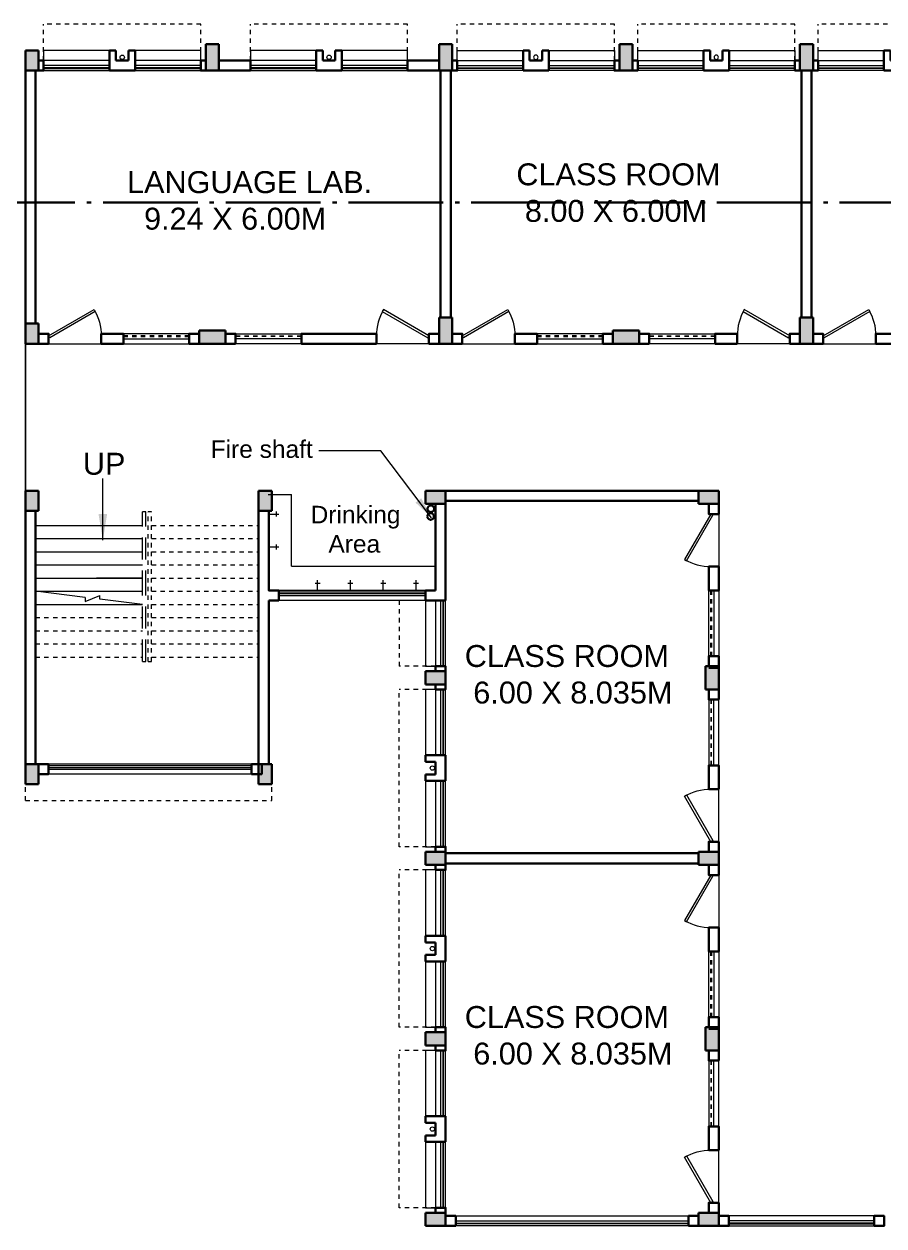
# Model space of a CAD drawing. Header units: millimetres. Extents: x 1898 to 3725, y 783 to 1532.
# Drawn here: x 2778.26 to 2797.87, y 1262.57 to 1289.97 of the extents above; entities that cross this region are included whole.
import ezdxf

# ---------------------------------------------------------------- set-up
doc = ezdxf.new("R2010")
doc.units = ezdxf.units.MM
for name, pattern in [('ACAD_ISO04W100', [30, 24, -3, 0, -3]), ('CENTER2', [1.125, 0.75, -0.125, 0.125, -0.125]), ('DASHED', [0.75, 0.5, -0.25]), ('DASHED2', [0.375, 0.25, -0.125]), ('HIDDEN', [0.375, 0.25, -0.125])]:
    doc.linetypes.add(name, pattern=pattern)
doc.layers.get('0').update_dxf_attribs({"lineweight": 20})
for name, color, linetype, lineweight in [('BL', 1, 'CENTER2', 30), ('CLL LEV.', 15, 'Continuous', 18), ('COL HATCH', 253, 'Continuous', 13), ('Column', 251, 'Continuous', 30), ('DIM', 6, 'Continuous', 18), ('Door', 54, 'Continuous', 18), ('expension joint', 248, 'Continuous', 18), ('Fixture', 44, 'Continuous', 13), ('PROJ.', 30, 'DASHED2', 15), ('Railing', 23, 'Continuous', 13), ('section line', 74, 'ACAD_ISO04W100', 30), ('STAIRS', 10, 'Continuous', 18), ('TEXT', 7, 'Continuous', 15), ('Ventilator', 4, 'DASHED', 18), ('Wall', 7, 'Continuous', 30), ('Window', 150, 'Continuous', 15), ('Window-Wall', 7, 'Continuous', 18)]:
    doc.layers.add(name, color=color, linetype=linetype, lineweight=lineweight)
doc.styles.add('DIM', font='arial.ttf', dxfattribs={"height": 0.5})
doc.styles.add('L120', font='arial.ttf', dxfattribs={"height": 0.6})
doc.styles.get("Standard").update_dxf_attribs({"font": 'arial.ttf', "height": 0.2})
doc.dimstyles.new('Current Dim style', dxfattribs={"dimscale": 0.3, "dimtxt": 0.2, "dimasz": 2, "dimexe": 0.18, "dimexo": 1, "dimgap": 0.09, "dimtad": 0, "dimzin": 0, "dimdsep": 46, "dimtxsty": 'Standard', "dimcen": 0.09, "dimclrd": 256, "dimclre": 256, "dimclrt": 7, "dimadec": 0, "dimazin": 0, "dimtfac": 1, "dimtofl": 0, "dimtmove": 2, "dimatfit": 3, "dimfxl": 0, "dimtolj": 1, "dimtzin": 0, "dimlwd": -1, "dimlwe": -1, "dimarcsym": 0})
doc.dimstyles.new('DIM', dxfattribs={"dimtxt": 0.5, "dimasz": 0.5, "dimexe": 0.02, "dimexo": 0, "dimgap": 0.1, "dimtad": 0, "dimdec": 3, "dimzin": 0, "dimdsep": 46, "dimtxsty": 'DIM', "dimcen": 0, "dimclrd": 251, "dimclre": 256, "dimclrt": 7, "dimadec": 0, "dimazin": 0, "dimtfac": 1, "dimtdec": 3, "dimtofl": 0, "dimtmove": 0, "dimatfit": 3, "dimfxl": 0, "dimtolj": 1, "dimtzin": 0, "dimlwd": -1, "dimlwe": -1, "dimarcsym": 0})

# ---------------------------------------------------------------- blocks, each defined once
blk = doc.blocks.new('WINDOW 1')
at = {"layer": 'CLL LEV.'}
for p, q in [((-0.23, 0), (-0.46, 0)), ((-0.46, 0), (-0.46, -1.5)), ((-0.46, -1.5), (-0.23, -1.5))]:
    blk.add_line(p, q, dxfattribs=at)
at = {"layer": 'Window'}
for p, q in [((-0.065, 0), (-0.065, -1.5)), ((-0.05, -1.5), (-0.05, 0))]:
    blk.add_line(p, q, dxfattribs=at)
at = {"layer": 'Window-Wall'}
for p, q in [((0, 0), (-0.23, 0)), ((-0.23, 0), (-0.23, -1.5)), ((-0.115, 0), (-0.115, -1.5)), ((0, -1.5), (0, 0)), ((-0.23, -1.5), (0, -1.5))]:
    blk.add_line(p, q, dxfattribs=at)
blk = doc.blocks.new('VENTILATOR')
at = {"layer": 'Ventilator', "ltscale": 0.02}
for p, q in [((-0.18, -1.5), (-0.18, 0)), ((-0.165, 0), (-0.165, -1.5))]:
    blk.add_line(p, q, dxfattribs=at)
at = {"layer": 'Window-Wall'}
for p, q in [((-0.23, 0), (0, 0)), ((-0.23, -1.5), (-0.23, 0)), ((-0.115, 0), (-0.115, -1.5)), ((0, 0), (0, -1.5)), ((-0.23, -1.5), (0, -1.5))]:
    blk.add_line(p, q, dxfattribs=at)
blk = doc.blocks.new('SHAFT')
at = {"layer": 'Fixture'}
blk.add_circle((0.327, -0.302), 0.05, dxfattribs=at)
at = {"layer": 'Wall'}
for p, q in [((0.035, 0), (0.62, 0)), ((0.035, 0), (0.035, -0.46)), ((0.185, -0.46), (0.185, -0.23)), ((0.185, -0.23), (0.47, -0.23)), ((0.47, -0.46), (0.47, -0.23)), ((0.62, 0), (0.62, -0.46)), ((0.035, -0.46), (0.185, -0.46)), ((0.62, -0.46), (0.47, -0.46))]:
    blk.add_line(p, q, dxfattribs=at)
blk = doc.blocks.new('*U18')
for p, q in [((0, 0), (0, 6)), ((40, 0), (40, 6))]:
    blk.add_line(p, q)
blk.add_lwpolyline([(0, 0), (34.64, -20), (35.52, -18.48), (0.88, 1.52)], close=True)
blk.add_arc((0, 0), 40, 330, 360)
blk = doc.blocks.new('Door')
at = {"layer": 'Door'}
blk.add_line((0, 0.18), (1.199, 0.18), dxfattribs=at)
at = {"layer": 'Door', "xscale": 0.0299845412869386, "yscale": 0.0299845412869386, "zscale": 0.0299845412869386}
blk.add_blockref('*U18', (0, 0), dxfattribs=at)
blk = doc.blocks.new('A$C65A3360F')
at = {"layer": 'Fixture', "linetype": 'CENTER2'}
for p, q in [((0, 0), (-0.23, 0)), ((0, 0), (-0.23, 0)), ((-0.166, 0.057), (-0.166, 0)), ((-0.166, 0.057), (-0.166, 0)), ((-0.166, 0), (-0.166, -0.057)), ((-0.166, 0), (-0.166, -0.057))]:
    blk.add_line(p, q, dxfattribs=at)
blk = doc.blocks.new('CU')
at = {"layer": 'COL HATCH', "linetype": 'CENTER2'}
h = blk.add_hatch(color=256, dxfattribs=at)
h.dxf.hatch_style = 1
h.paths.add_polyline_path([(0, 0.035), (0, -0.265), (0.46, -0.265), (0.46, 0.035)])
at = {"layer": 'Column', "linetype": 'CENTER2'}
blk.add_lwpolyline([(0, 0.035), (0, -0.265), (0.46, -0.265), (0.46, 0.035), (0, 0.035)], dxfattribs=at)
blk = doc.blocks.new('C3')
at = {"layer": 'COL HATCH'}
h = blk.add_hatch(color=256, dxfattribs=at)
h.dxf.hatch_style = 1
h.paths.add_polyline_path([(0.3, 0), (0, 0), (0, -0.53), (0.3, -0.53)])
at = {"layer": 'Column'}
for p, q in [((0, 0), (0, -0.53)), ((0.3, 0), (0, 0)), ((0.3, -0.53), (0.3, 0)), ((0, -0.53), (0.3, -0.53))]:
    blk.add_line(p, q, dxfattribs=at)
blk = doc.blocks.new('C2')
at = {"layer": 'COL HATCH'}
h = blk.add_hatch(color=256, dxfattribs=at)
h.dxf.hatch_style = 1
h.paths.add_polyline_path([(0.3, 0), (0, 0), (0, -0.6), (0.3, -0.6)])
at = {"layer": 'Column'}
for p, q in [((0, 0), (0, -0.6)), ((0.3, 0), (0, 0)), ((0.3, -0.6), (0.3, 0)), ((0, -0.6), (0.3, -0.6))]:
    blk.add_line(p, q, dxfattribs=at)
blk = doc.blocks.new('A$C761723A2')
at = {"layer": 'section line', "ltscale": 0.09}
blk.add_line((39.754, 15.105), (110.31, 15.105), dxfattribs=at)

msp = doc.modelspace()

# ---------------------------------------------------------------- linework, layer by layer
at = {"layer": 'BL'}
for centre in [(2787.5328, 1278.7427), (2787.5381, 1278.9167)]:
    msp.add_circle(centre, 0.075, dxfattribs=at)
at = {"layer": 'DIM'}
for p, q in [((2779.6569, 1276.8972), (2778.5205, 1277.0369)), ((2779.6569, 1276.8006), (2779.9915, 1276.9405)), ((2779.6569, 1276.8972), (2779.6569, 1276.8006)), ((2779.9915, 1276.856), (2779.9915, 1276.9405)), ((2780.9605, 1276.7369), (2779.9915, 1276.856))]:
    msp.add_line(p, q, dxfattribs=at)
at = {"layer": 'expension joint'}
for p, q in [((2778.2905, 1282.6768), (2778.2905, 1279.3268)), ((2778.2905, 1279.3268), (2778.2905, 1282.6768))]:
    msp.add_line(p, q, dxfattribs=at)
at = {"layer": 'Fixture'}
for p, q in [((2783.8305, 1279.2444), (2784.3605, 1279.2444)), ((2784.3605, 1277.6094), (2784.3605, 1279.244)), ((2784.3605, 1277.6094), (2787.6455, 1277.6094))]:
    msp.add_line(p, q, dxfattribs=at)
at = {"layer": 'PROJ.', "ltscale": 0.05}
for p, q in [((2778.7055, 1289.1368), (2778.7055, 1289.9668)), ((2782.2905, 1289.9668), (2778.7055, 1289.9668)), ((2782.2905, 1289.1368), (2782.2905, 1289.9668)), ((2783.423, 1289.1368), (2783.423, 1289.9668)), ((2787.008, 1289.9668), (2783.423, 1289.9668)), ((2787.008, 1289.1368), (2787.008, 1289.9668)), ((2788.1405, 1289.1368), (2788.1405, 1289.9668)), ((2791.7255, 1289.9668), (2788.1405, 1289.9668)), ((2791.7255, 1289.1368), (2791.7255, 1289.9668)), ((2792.2555, 1289.1368), (2792.2555, 1289.9668)), ((2795.8405, 1289.9668), (2792.2555, 1289.9668)), ((2795.8405, 1289.1368), (2795.8405, 1289.9668)), ((2796.3705, 1289.1368), (2796.3705, 1289.9668)), ((2799.9555, 1289.9668), (2796.3705, 1289.9668)), ((2786.8155, 1276.8268), (2786.8155, 1275.3268)), ((2787.6455, 1275.3268), (2786.8155, 1275.3268)), ((2787.6455, 1274.7968), (2786.8155, 1274.7968)), ((2786.8156, 1271.2118), (2786.8155, 1274.7968)), ((2778.2905, 1272.2669), (2783.9105, 1272.2669)), ((2787.6456, 1271.2118), (2786.8156, 1271.2118)), ((2787.6455, 1270.6818), (2786.8155, 1270.6818)), ((2786.8156, 1267.0968), (2786.8155, 1270.6818)), ((2787.6456, 1267.0968), (2786.8156, 1267.0968)), ((2787.6455, 1266.5668), (2786.8155, 1266.5668)), ((2786.8156, 1262.9818), (2786.8155, 1266.5668)), ((2787.6456, 1262.9818), (2786.8156, 1262.9818))]:
    msp.add_line(p, q, dxfattribs=at)
at = {"layer": 'PROJ.', "ltscale": 0.02}
for p, q in [((2778.2905, 1272.2669), (2778.2905, 1272.6369)), ((2778.2905, 1272.2669), (2778.2905, 1272.6369)), ((2783.9105, 1272.2669), (2783.9105, 1272.6369))]:
    msp.add_line(p, q, dxfattribs=at)
at = {"layer": 'Railing', "linetype": 'DASHED'}
for p, q in [((2780.9605, 1277.0119), (2780.9605, 1278.8448)), ((2781.0405, 1277.0119), (2781.0405, 1278.8448)), ((2780.9605, 1275.4369), (2780.9605, 1277.0119)), ((2781.0405, 1275.4369), (2781.0405, 1277.0119)), ((2780.9605, 1275.4369), (2781.0405, 1275.4369)), ((2781.0905, 1275.4369), (2781.1705, 1275.4369))]:
    msp.add_line(p, q, dxfattribs=at)
at = {"layer": 'Railing', "linetype": 'HIDDEN', "ltscale": 0.01}
for p, q in [((2781.0405, 1278.8448), (2780.9605, 1278.8448)), ((2781.1705, 1278.8448), (2781.0905, 1278.8448))]:
    msp.add_line(p, q, dxfattribs=at)
at = {"layer": 'Railing', "linetype": 'DASHED', "ltscale": 0.02}
for p, q in [((2781.0905, 1275.4369), (2781.0905, 1278.8448)), ((2781.1705, 1275.4369), (2781.1705, 1278.8448))]:
    msp.add_line(p, q, dxfattribs=at)
at = {"layer": 'STAIRS'}
for p, q in [((2778.5205, 1278.5369), (2780.9605, 1278.5369)), ((2778.5205, 1278.2369), (2780.9605, 1278.2369)), ((2778.5205, 1277.9369), (2780.9605, 1277.9369)), ((2778.5205, 1277.6369), (2780.9605, 1277.6369)), ((2778.5205, 1277.3369), (2780.9605, 1277.3369)), ((2780.9605, 1277.3369), (2779.9104, 1277.3369)), ((2778.5205, 1277.0369), (2780.9605, 1277.0369)), ((2778.5205, 1276.7369), (2780.9605, 1276.7369))]:
    msp.add_line(p, q, dxfattribs=at)
at = {"layer": 'STAIRS', "linetype": 'DASHED2', "ltscale": 0.02}
for p, q in [((2781.1705, 1278.5369), (2783.6105, 1278.5369)), ((2781.1705, 1278.2369), (2783.6105, 1278.2369)), ((2781.1705, 1277.9369), (2783.6105, 1277.9369)), ((2781.1705, 1277.6369), (2783.6105, 1277.6369)), ((2781.1705, 1277.3369), (2783.6105, 1277.3369)), ((2781.1705, 1277.0369), (2783.6105, 1277.0369)), ((2781.1705, 1276.7369), (2783.6105, 1276.7369)), ((2778.5205, 1276.4369), (2780.9605, 1276.4369)), ((2781.1705, 1276.4369), (2783.6105, 1276.4369)), ((2778.5205, 1276.1369), (2780.9605, 1276.1369)), ((2781.1705, 1276.1369), (2783.6105, 1276.1369)), ((2778.5205, 1275.8369), (2780.9605, 1275.8369)), ((2781.1705, 1275.8369), (2783.6105, 1275.8369)), ((2778.5205, 1275.5369), (2780.9605, 1275.5369)), ((2781.1705, 1275.5369), (2783.6105, 1275.5369))]:
    msp.add_line(p, q, dxfattribs=at)
at = {"layer": 'Wall'}
for p, q in [((2778.2905, 1283.1368), (2778.2905, 1288.9068)), ((2778.5205, 1283.1368), (2778.5205, 1288.9068)), ((2787.7605, 1283.2768), (2787.7605, 1288.9068)), ((2787.9905, 1283.2768), (2787.9905, 1288.9068)), ((2795.9905, 1283.2768), (2795.9905, 1288.9068)), ((2796.2205, 1283.2768), (2796.2205, 1288.9068)), ((2793.6455, 1279.3268), (2787.8755, 1279.3268)), ((2793.6455, 1279.0968), (2787.8755, 1279.0968)), ((2778.2905, 1278.8668), (2778.2905, 1273.0969)), ((2778.5205, 1278.8668), (2778.5205, 1273.0969)), ((2783.6105, 1278.8668), (2783.6105, 1273.0969)), ((2787.6455, 1279.0268), (2787.8755, 1279.0268)), ((2787.6455, 1277.0568), (2787.6455, 1279.0268)), ((2787.8755, 1279.0268), (2787.8755, 1276.8268)), ((2784.0705, 1276.8268), (2784.0705, 1277.0568)), ((2787.4155, 1276.8268), (2787.4155, 1277.0568)), ((2787.4155, 1277.0568), (2787.6455, 1277.0568)), ((2783.8405, 1273.0969), (2783.8405, 1276.8268)), ((2783.8405, 1276.8268), (2784.0705, 1276.8268)), ((2787.8755, 1276.8268), (2787.4155, 1276.8268)), ((2794.1055, 1275.2918), (2793.8755, 1275.2918)), ((2787.8755, 1271.0618), (2793.6455, 1271.0618)), ((2787.8755, 1270.8318), (2793.6455, 1270.8318)), ((2794.1055, 1267.0618), (2793.8755, 1267.0618))]:
    msp.add_line(p, q, dxfattribs=at)
for points in [[(2778.7055, 1289.1368), (2778.7055, 1288.9068), (2778.5905, 1288.9068), (2778.5905, 1289.1368), (2778.7055, 1289.1368)], [(2778.7055, 1289.1368), (2778.7055, 1288.9068), (2778.5905, 1288.9068), (2778.5905, 1289.1368), (2778.7055, 1289.1368)], [(2782.4055, 1289.1368), (2782.4055, 1288.9068), (2782.2905, 1288.9068), (2782.2905, 1289.1368), (2782.4055, 1289.1368)], [(2783.423, 1289.1368), (2783.423, 1288.9068), (2782.7055, 1288.9068), (2782.7055, 1289.1368), (2783.423, 1289.1368)], [(2787.7255, 1289.1368), (2787.7255, 1288.9068), (2787.008, 1288.9068), (2787.008, 1289.1368), (2787.7255, 1289.1368)], [(2788.0255, 1289.1368), (2788.0255, 1288.9068), (2788.1405, 1288.9068), (2788.1405, 1289.1368), (2788.0255, 1289.1368)], [(2791.7255, 1289.1368), (2791.7255, 1288.9068), (2791.8405, 1288.9068), (2791.8405, 1289.1368), (2791.7255, 1289.1368)], [(2792.1405, 1289.1368), (2792.1405, 1288.9068), (2792.2555, 1288.9068), (2792.2555, 1289.1368), (2792.1405, 1289.1368)], [(2795.8405, 1289.1369), (2795.8405, 1288.9069), (2795.9555, 1288.9069), (2795.9555, 1289.1369), (2795.8405, 1289.1369)], [(2795.8405, 1289.1368), (2795.8405, 1288.9068), (2795.9555, 1288.9068), (2795.9555, 1289.1368), (2795.8405, 1289.1368)], [(2796.2555, 1289.1368), (2796.2555, 1288.9068), (2796.3705, 1288.9068), (2796.3705, 1289.1368), (2796.2555, 1289.1368)], [(2778.5905, 1282.6769), (2778.5905, 1282.9069), (2778.8205, 1282.9069), (2778.8205, 1282.6769), (2778.5905, 1282.6769)], [(2782.0255, 1282.6769), (2782.0255, 1282.9069), (2782.2555, 1282.9069), (2782.2555, 1282.6769), (2782.0255, 1282.6769)], [(2783.0855, 1282.6769), (2783.0855, 1282.9069), (2782.8555, 1282.9069), (2782.8555, 1282.6769), (2783.0855, 1282.6769)], [(2787.7255, 1282.6768), (2787.7255, 1282.9068), (2787.4955, 1282.9068), (2787.4955, 1282.6768), (2787.7255, 1282.6768)], [(2788.0255, 1282.6768), (2788.0255, 1282.9068), (2788.2555, 1282.9068), (2788.2555, 1282.6768), (2788.0255, 1282.6768)], [(2791.4605, 1282.6768), (2791.4605, 1282.9068), (2791.6905, 1282.9068), (2791.6905, 1282.6768), (2791.4605, 1282.6768)], [(2792.5205, 1282.6768), (2792.5205, 1282.9068), (2792.2905, 1282.9068), (2792.2905, 1282.6768), (2792.5205, 1282.6768)], [(2795.9555, 1282.6768), (2795.9555, 1282.9068), (2795.7255, 1282.9068), (2795.7255, 1282.6768), (2795.9555, 1282.6768)], [(2796.2555, 1282.6768), (2796.2555, 1282.9068), (2796.4855, 1282.9068), (2796.4855, 1282.6768), (2796.2555, 1282.6768)], [(2784.0705, 1277.0568), (2783.8405, 1277.0568), (2783.8405, 1278.8668)], [(2794.1055, 1279.0268), (2793.8755, 1279.0268), (2793.8755, 1278.7968), (2794.1055, 1278.7968), (2794.1055, 1279.0268)], [(2794.1055, 1275.5568), (2793.8755, 1275.5568), (2793.8755, 1275.3268), (2794.1055, 1275.3268), (2794.1055, 1275.5568)], [(2787.6455, 1275.3268), (2787.8755, 1275.3268), (2787.8755, 1275.2118), (2787.6455, 1275.2118), (2787.6455, 1275.3268)], [(2787.6455, 1274.9118), (2787.8755, 1274.9118), (2787.8755, 1274.7968), (2787.6455, 1274.7968), (2787.6455, 1274.9118)], [(2794.1055, 1274.5668), (2793.8755, 1274.5668), (2793.8755, 1274.7968), (2794.1055, 1274.7968), (2794.1055, 1274.5668)], [(2778.8205, 1273.0969), (2778.5905, 1273.0969), (2778.5905, 1272.8669), (2778.8205, 1272.8669), (2778.8205, 1273.0969)], [(2783.6805, 1273.0969), (2783.4505, 1273.0969), (2783.4505, 1272.8669), (2783.6805, 1272.8669), (2783.6805, 1273.0969)], [(2787.6455, 1271.2118), (2787.8755, 1271.2118), (2787.8755, 1271.0968), (2787.6455, 1271.0968), (2787.6455, 1271.2118)], [(2787.6455, 1271.2118), (2787.8755, 1271.2118), (2787.8755, 1271.0968), (2787.6455, 1271.0968), (2787.6455, 1271.2118)], [(2794.1055, 1271.0968), (2793.8755, 1271.0968), (2793.8755, 1271.3268), (2794.1055, 1271.3268), (2794.1055, 1271.0968)], [(2787.6455, 1270.7968), (2787.8755, 1270.7968), (2787.8755, 1270.6818), (2787.6455, 1270.6818), (2787.6455, 1270.7968)], [(2794.1055, 1270.7968), (2793.8755, 1270.7968), (2793.8755, 1270.5668), (2794.1055, 1270.5668), (2794.1055, 1270.7968)], [(2794.1055, 1267.3268), (2793.8755, 1267.3268), (2793.8755, 1267.0968), (2794.1055, 1267.0968), (2794.1055, 1267.3268)], [(2787.6455, 1267.0968), (2787.8755, 1267.0968), (2787.8755, 1266.9818), (2787.6455, 1266.9818), (2787.6455, 1267.0968)], [(2787.6455, 1266.6818), (2787.8755, 1266.6818), (2787.8755, 1266.5668), (2787.6455, 1266.5668), (2787.6455, 1266.6818)], [(2794.1055, 1266.3368), (2793.8755, 1266.3368), (2793.8755, 1266.5668), (2794.1055, 1266.5668), (2794.1055, 1266.3368)], [(2787.6455, 1262.9818), (2787.8755, 1262.9818), (2787.8755, 1262.8668), (2787.6455, 1262.8668), (2787.6455, 1262.9818)], [(2787.6455, 1262.9818), (2787.8755, 1262.9818), (2787.8755, 1262.8668), (2787.6455, 1262.8668), (2787.6455, 1262.9818)], [(2794.1055, 1262.8668), (2793.8755, 1262.8668), (2793.8755, 1263.0968), (2794.1055, 1263.0968), (2794.1055, 1262.8668)], [(2788.1055, 1262.5668), (2787.8755, 1262.5668), (2787.8755, 1262.7968), (2788.1055, 1262.7968), (2788.1055, 1262.5668)], [(2793.4155, 1262.5668), (2793.6455, 1262.5668), (2793.6455, 1262.7968), (2793.4155, 1262.7968), (2793.4155, 1262.5668)], [(2794.1055, 1262.5668), (2794.3355, 1262.5668), (2794.3355, 1262.7968), (2794.1055, 1262.7968), (2794.1055, 1262.5668)], [(2797.6455, 1262.5668), (2797.8755, 1262.5668), (2797.8755, 1262.7968), (2797.6455, 1262.7968), (2797.6455, 1262.5668)]]:
    msp.add_lwpolyline(points, dxfattribs=at)
for points in [[(2780.0199, 1282.6767), (2780.0199, 1282.9069), (2780.5255, 1282.9069), (2780.5255, 1282.6767)], [(2786.2962, 1282.6767), (2786.2962, 1282.9069), (2784.5855, 1282.9069), (2784.5855, 1282.6767)], [(2789.4549, 1282.6767), (2789.4549, 1282.9068), (2789.9605, 1282.9068), (2789.9605, 1282.6767)], [(2794.5262, 1282.6767), (2794.5262, 1282.9068), (2794.0205, 1282.9068), (2794.0205, 1282.6767)], [(2797.6849, 1282.6767), (2797.6849, 1282.9068), (2798.1905, 1282.9068), (2798.1905, 1282.6767)], [(2794.1057, 1277.5975), (2793.8755, 1277.5975), (2793.8755, 1277.0568), (2794.1057, 1277.0568)], [(2794.1057, 1272.5262), (2793.8755, 1272.5262), (2793.8755, 1273.0668), (2794.1057, 1273.0668)], [(2794.1057, 1269.3675), (2793.8755, 1269.3675), (2793.8755, 1268.8268), (2794.1057, 1268.8268)], [(2794.1057, 1264.2962), (2793.8755, 1264.2962), (2793.8755, 1264.8368), (2794.1057, 1264.8368)]]:
    msp.add_lwpolyline(points, close=True, dxfattribs=at)
at = {"layer": 'Window', "lineweight": 5}
for p, q in [((2787.4155, 1277.0168), (2784.0705, 1277.0168)), ((2784.0705, 1276.9818), (2787.4155, 1276.9818)), ((2780.3905, 1273.0569), (2778.8205, 1273.0569)), ((2778.8205, 1273.0219), (2780.3905, 1273.0219)), ((2783.4505, 1273.0569), (2780.3905, 1273.0569)), ((2780.3905, 1273.0219), (2783.4505, 1273.0219))]:
    msp.add_line(p, q, dxfattribs=at)
at = {"layer": 'Window'}
for p, q in [((2788.1055, 1262.6318), (2793.4155, 1262.6318)), ((2793.4155, 1262.6168), (2788.1055, 1262.6168)), ((2797.6455, 1262.6318), (2794.3355, 1262.6318)), ((2794.3355, 1262.6168), (2797.6455, 1262.6168))]:
    msp.add_line(p, q, dxfattribs=at)
at = {"layer": 'Window-Wall', "lineweight": 15}
for p, q in [((2787.4155, 1277.0568), (2784.0705, 1277.0568)), ((2784.0705, 1276.9418), (2787.4155, 1276.9418)), ((2787.4155, 1276.8268), (2784.0705, 1276.8268)), ((2780.3905, 1273.0969), (2778.8205, 1273.0969)), ((2783.4505, 1273.0969), (2780.3905, 1273.0969)), ((2778.8205, 1272.9819), (2780.3905, 1272.9819)), ((2780.3905, 1272.8669), (2778.8205, 1272.8669)), ((2780.3905, 1272.9819), (2783.4505, 1272.9819)), ((2783.4505, 1272.8669), (2780.3905, 1272.8669))]:
    msp.add_line(p, q, dxfattribs=at)
at = {"layer": 'Window-Wall'}
for p, q in [((2788.1055, 1262.5668), (2788.1055, 1262.7968)), ((2788.1055, 1262.7968), (2793.4155, 1262.7968)), ((2788.1055, 1262.6818), (2793.4155, 1262.6818)), ((2797.6455, 1262.7968), (2794.3355, 1262.7968)), ((2794.3355, 1262.7968), (2794.3355, 1262.5668)), ((2797.6455, 1262.6818), (2794.3355, 1262.6818)), ((2797.6455, 1262.5668), (2797.6455, 1262.7968)), ((2793.4155, 1262.5668), (2788.1055, 1262.5668)), ((2794.3355, 1262.5668), (2797.6455, 1262.5668))]:
    msp.add_line(p, q, dxfattribs=at)

# ---------------------------------------------------------------- block references
at = {"lineweight": 15}
msp.add_blockref('A$C761723A2', (2706.7072, 1270.7968), dxfattribs=at)
at = {"layer": 'Column'}
for name, p in [('C2', (2782.4055, 1289.5068)), ('C3', (2793.8055, 1275.3268)), ('C3', (2793.8055, 1267.0968))]:
    msp.add_blockref(name, p, dxfattribs=at)
at = {"layer": 'Column', "xscale": -1}
for name, p in [('C2', (2788.0255, 1289.5068)), ('C2', (2792.1405, 1289.5068)), ('C2', (2796.2555, 1289.5068)), ('C2', (2788.0255, 1283.2768)), ('C2', (2796.2555, 1283.2768)), ('CU', (2787.8755, 1279.2918)), ('CU', (2794.1055, 1279.2918)), ('CU', (2787.8755, 1275.1768)), ('CU', (2787.8755, 1271.0618)), ('CU', (2794.1055, 1271.0618)), ('CU', (2787.8755, 1266.9468)), ('CU', (2787.8755, 1262.8318)), ('CU', (2794.1055, 1262.8318))]:
    msp.add_blockref(name, p, dxfattribs=at)
at = {"layer": 'Column', "rotation": 270}
for name, p in [('CU', (2778.5555, 1289.3668)), ('CU', (2778.5555, 1283.1368)), ('C2', (2782.8555, 1282.9769))]:
    msp.add_blockref(name, p, dxfattribs=at)
at = {"layer": 'Column', "xscale": -1}
for name, p, rotation in [('C2', (2791.6905, 1282.9768), 90), ('CU', (2778.5555, 1278.8668), 270), ('CU', (2778.3255, 1279.3268), 90), ('CU', (2783.6455, 1279.3268), 90), ('CU', (2778.3255, 1273.0969), 90), ('CU', (2783.6455, 1273.0969), 90)]:
    msp.add_blockref(name, p, dxfattribs=dict(at, rotation=rotation))
at = {"layer": 'Fixture', "xscale": -1}
for p in [(2783.8405, 1278.7968), (2783.8405, 1278.0468)]:
    msp.add_blockref('A$C65A3360F', p, dxfattribs=at)
at = {"layer": 'Fixture', "xscale": -1, "rotation": 90}
for p in [(2784.9531, 1277.0568), (2785.7031, 1277.0568), (2786.4531, 1277.0568), (2787.2031, 1277.0568)]:
    msp.add_blockref('A$C65A3360F', p, dxfattribs=at)
at = {"layer": 'Wall'}
for name, p, rotation in [('WINDOW 1', (2780.2055, 1288.9068), 270), ('SHAFT', (2780.8255, 1288.9068), 180), ('WINDOW 1', (2782.2905, 1288.9068), 270), ('WINDOW 1', (2784.923, 1288.9068), 270), ('SHAFT', (2785.543, 1288.9068), 180), ('WINDOW 1', (2787.008, 1288.9068), 270), ('Door', (2787.4955, 1282.8566), 180), ('Door', (2795.7255, 1282.8566), 180), ('VENTILATOR', (2784.5855, 1282.6769), 270), ('VENTILATOR', (2794.0205, 1282.6768), 270), ('Door', (2793.9258, 1278.7968), 270), ('SHAFT', (2787.8755, 1273.3318), 270), ('Door', (2793.9258, 1270.5668), 270), ('SHAFT', (2787.8755, 1269.2168), 270), ('SHAFT', (2787.8755, 1265.1018), 270)]:
    msp.add_blockref(name, p, dxfattribs=dict(at, rotation=rotation))
at = {"layer": 'Wall', "xscale": -1}
for name, p, rotation in [('WINDOW 1', (2788.1405, 1288.9068), 90), ('SHAFT', (2789.6055, 1288.9068), 180), ('WINDOW 1', (2790.2255, 1288.9068), 90), ('WINDOW 1', (2792.2555, 1288.9068), 90), ('SHAFT', (2793.7205, 1288.9068), 180), ('WINDOW 1', (2794.3405, 1288.9068), 90), ('WINDOW 1', (2796.3705, 1288.9068), 90), ('SHAFT', (2797.8355, 1288.9068), 180), ('Door', (2778.8205, 1282.8567), 180), ('Door', (2788.2555, 1282.8566), 180), ('Door', (2796.4855, 1282.8566), 180), ('VENTILATOR', (2780.5255, 1282.6769), 90), ('VENTILATOR', (2789.9605, 1282.6768), 90), ('VENTILATOR', (2794.1055, 1273.0668), 180), ('Door', (2793.9258, 1271.3268), 270), ('VENTILATOR', (2794.1055, 1264.8368), 180), ('Door', (2793.9258, 1263.0968), 270)]:
    msp.add_blockref(name, p, dxfattribs=dict(at, rotation=rotation))
at = {"layer": 'Wall'}
for name, p in [('VENTILATOR', (2794.1055, 1277.0568)), ('WINDOW 1', (2787.8755, 1276.8268)), ('WINDOW 1', (2787.8755, 1274.7968)), ('WINDOW 1', (2787.8755, 1272.7118)), ('WINDOW 1', (2787.8755, 1270.6818)), ('VENTILATOR', (2794.1055, 1268.8268)), ('WINDOW 1', (2787.8755, 1268.5968)), ('WINDOW 1', (2787.8755, 1266.5668)), ('WINDOW 1', (2787.8755, 1264.4818))]:
    msp.add_blockref(name, p, dxfattribs=at)

# ---------------------------------------------------------------- texts
at = {"layer": 'TEXT', "lineweight": 30, "char_height": 0.5, "attachment_point": 1, "style": 'L120'}
for s, insert, width in [('{\\fArial|b0|i0|c0|p34;CLASS ROOM\\P 8.00 X 6.00M}', (2789.4885, 1286.7908), 4.648607), ('{\\fArial|b0|i0|c0|p34; LANGUAGE LAB.\\P   9.24 X 6.00M}', (2780.4152, 1286.6129), 9.930816), ('{\\fArial|b0|i0|c0|p34;UP}', (2779.602, 1280.1925), 1.001447), ('{\\fArial|b0|i0|c0|p34;CLASS ROOM\\P 6.00 X 8.035M}', (2788.3113, 1275.8103), 9.930816), ('{\\fArial|b0|i0|c0|p34;CLASS ROOM\\P 6.00 X 8.035M}', (2788.3113, 1267.5803), 9.930816)]:
    msp.add_mtext(s, dxfattribs=dict(at, insert=insert, width=width))
at = {"layer": 'TEXT', "lineweight": 30, "char_height": 0.4, "attachment_point": 1, "style": 'L120'}
for s, width, insert in [('\\pi0.087898;Fire shaft', 2.454924, (2782.4282, 1280.477)), ('\\pi1.2407;Drinking\\P\\pi1.647;Area', 4.450523, (2783.555, 1278.9839))]:
    msp.add_mtext_dynamic_manual_height_columns(s, width=width, gutter_width=5, heights=[0], dxfattribs=dict(at, insert=insert))

# ---------------------------------------------------------------- leaders
at = {"layer": 'DIM'}
msp.add_leader([(2787.5558, 1278.7081), (2786.3994, 1280.2374), (2784.9869, 1280.2374)], dimstyle='DIM', override={"dimgap": 0.1, "dimtad": 0, "dimarcsym": 1}, dxfattribs=at)
msp.add_leader([(2780.057, 1278.1986), (2780.057, 1279.6033)], dimstyle='Current Dim style', dxfattribs=at)

doc.saveas('drawing.dxf')
